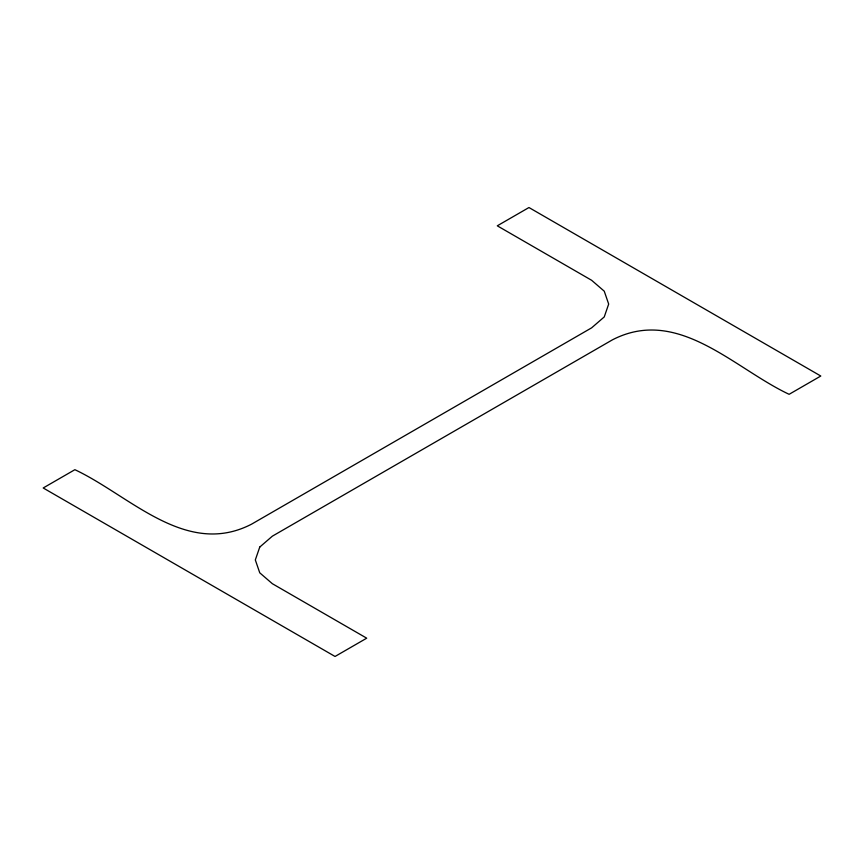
<?xml version="1.0" encoding="UTF-8"?>
<svg xmlns="http://www.w3.org/2000/svg" width="864" height="864" viewBox="0 0 864 864"><rect width="100%" height="100%" fill="white"/><g stroke="black" fill="none" stroke-linecap="round" stroke-linejoin="round"><path stroke-width="1.3" d="M259.751 547.074L255.323 559.937L259.751 572.81L272.376 583.718L366.714 638.183L335.038 656.467L43.2 487.976L74.876 469.692C130.043 495.58 186.041 558.004 251.586 524.156L591.624 327.845L604.249 316.926L608.677 304.063L604.249 291.19L591.624 280.282L497.286 225.817L528.962 207.533L820.8 376.024L789.124 394.308C733.957 368.42 677.959 305.996 612.414 339.844L272.376 536.155L259.751 547.074"/></g></svg>
